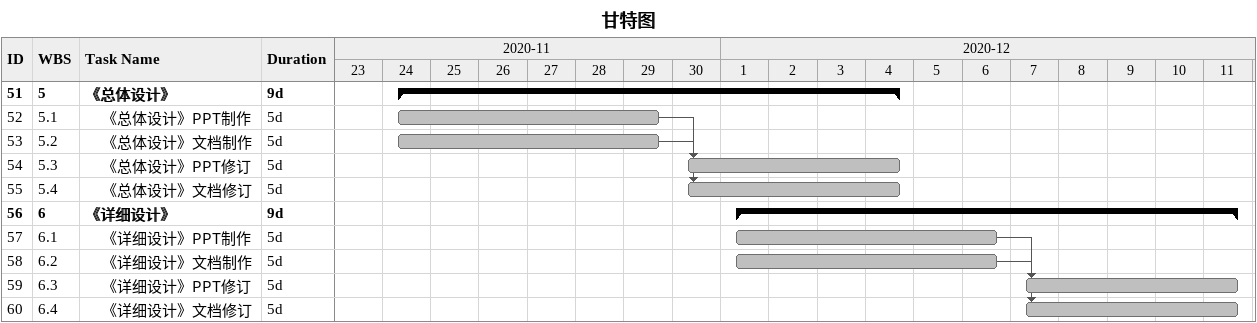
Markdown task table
甘特图

| ID | WBS | Task | Duration | Start | Finish | Predecessors |
|---|---|---|---|---|---|---|
| 51 | 5 | **《总体设计》** | 9d | 2020-11-24 | 2020-12-04 |  |
| 52 | 5.1 | 《总体设计》PPT制作 | 5d | 2020-11-24 | 2020-11-29 |  |
| 53 | 5.2 | 《总体设计》文档制作 | 5d | 2020-11-24 | 2020-11-29 |  |
| 54 | 5.3 | 《总体设计》PPT修订 | 5d | 2020-11-30 | 2020-12-04 | 52 |
| 55 | 5.4 | 《总体设计》文档修订 | 5d | 2020-11-30 | 2020-12-04 | 53 |
| 56 | 6 | **《详细设计》** | 9d | 2020-12-01 | 2020-12-11 |  |
| 57 | 6.1 | 《详细设计》PPT制作 | 5d | 2020-12-01 | 2020-12-06 |  |
| 58 | 6.2 | 《详细设计》文档制作 | 5d | 2020-12-01 | 2020-12-06 |  |
| 59 | 6.3 | 《详细设计》PPT修订 | 5d | 2020-12-07 | 2020-12-11 | 57 |
| 60 | 6.4 | 《详细设计》文档修订 | 5d | 2020-12-07 | 2020-12-11 | 58 |
